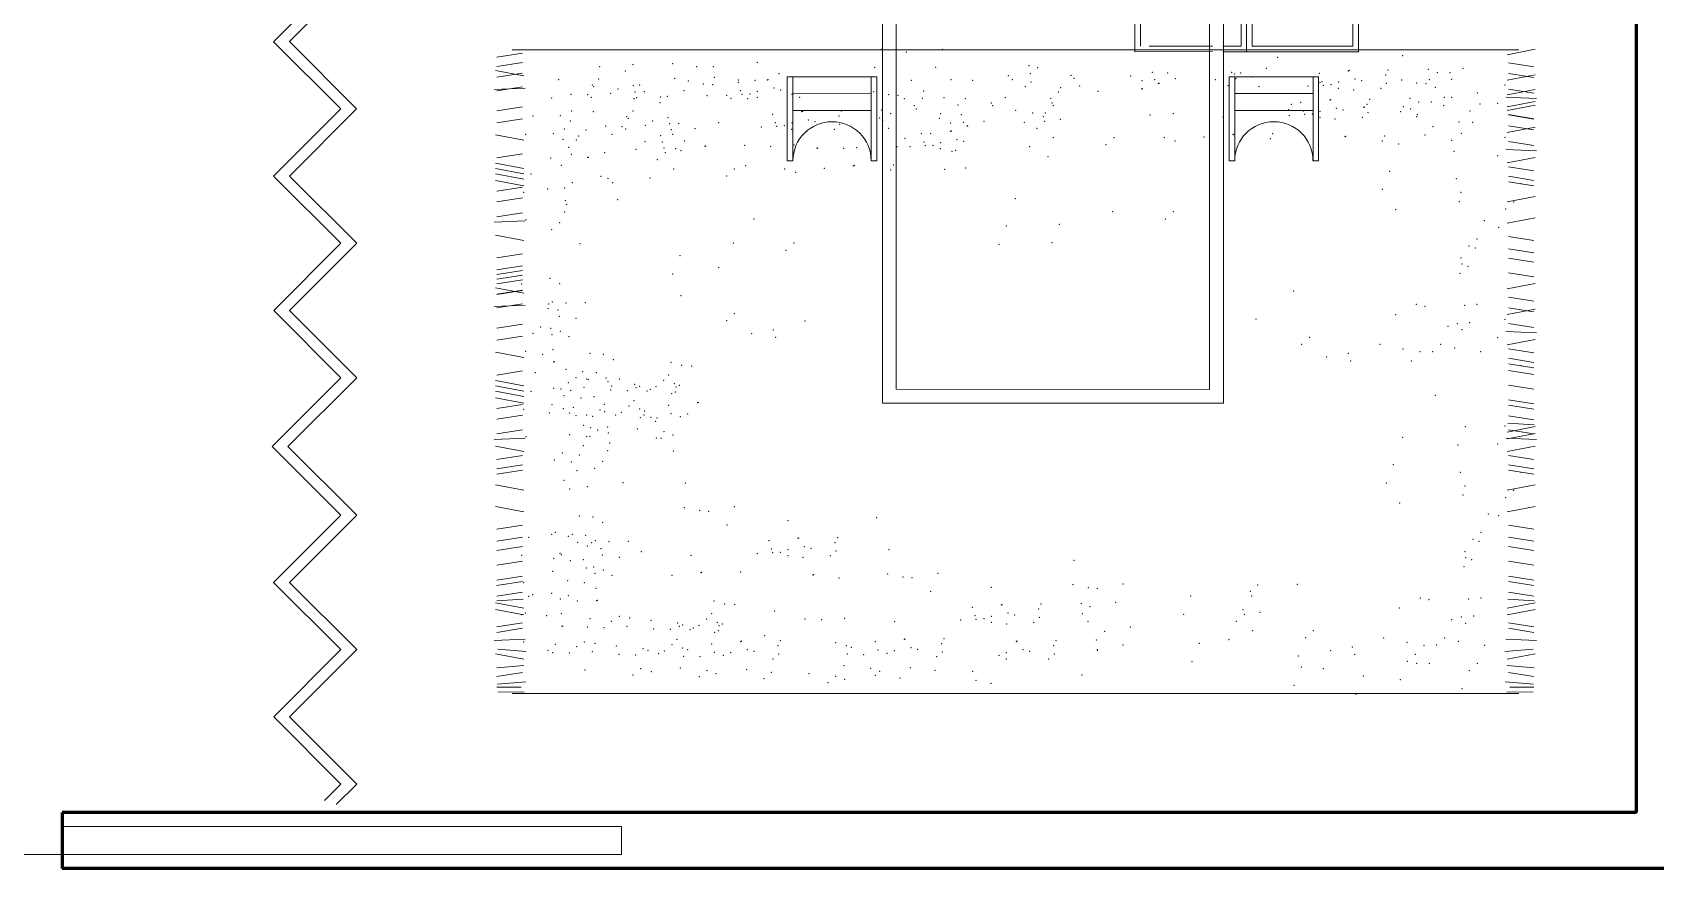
# Model space of a CAD drawing. Header units: metres. Extents: x 78 to 178, y -74 to 157.
# Drawn here: x 131.94 to 134.842, y 10.556 to 12.051 of the extents above; entities that cross this region are included whole.
import ezdxf

# ---------------------------------------------------------------- set-up
doc = ezdxf.new("R2010")
doc.units = ezdxf.units.M
doc.linetypes.add('ACAD_ISO03W100', pattern=[30, 12, -18])
for name, color, linetype, lineweight in [('envolvente', 164, 'Continuous', 60), ('mobiliario', 252, 'Continuous', 9), ('puertas', 15, 'Continuous', 9)]:
    doc.layers.add(name, color=color, linetype=linetype, lineweight=lineweight)

# ---------------------------------------------------------------- blocks, each defined once
blk = doc.blocks.new('TARJA')
for p, q in [((-0.014, -0.0221), (-0.2273, 0.1942)), ((0.2299, 0.1963), (-0.0142, 0.0183)), ((0.2319, -0.1979), (0.0189, 0.0181)), ((0.0187, -0.022), (-0.2253, -0.2)), ((-0.0077, -0.2999), (-0.0077, -0.0604)), ((0.0123, -0.2999), (0.0123, -0.0604)), ((-0.1342, -0.2704), (-0.1342, -0.2732)), ((-0.1342, -0.2732), (-0.0537, -0.2732)), ((-0.127, -0.2633), (-0.0548, -0.2633)), ((0.1386, -0.2732), (0.0581, -0.2732)), ((0.1315, -0.2633), (0.0592, -0.2633)), ((0.1386, -0.2704), (0.1386, -0.2732))]:
    blk.add_line(p, q)
for points in [[(0.012, -0.2248), (0.1944, -0.2248, 0.414214), (0.2544, -0.1648), (0.2544, 0.1611, 0.414214), (0.1944, 0.2211), (-0.1898, 0.2211, 0.414214), (-0.2498, 0.1611), (-0.2498, -0.1648, 0.414214), (-0.1898, -0.2248), (-0.0067, -0.2248)], [(0.012, -0.2148), (0.1944, -0.2148, 0.414214), (0.2444, -0.1648), (0.2444, 0.1611, 0.414214), (0.1944, 0.2111), (-0.1898, 0.2111, 0.414214), (-0.2398, 0.1611), (-0.2398, -0.1648, 0.414214), (-0.1898, -0.2148), (-0.0067, -0.2148)]]:
    blk.add_lwpolyline(points, format="xyb")
for radius in [0.026, 0.021]:
    blk.add_circle((0.0023, -0.0019), radius)
for centre, radius, start, end in [((0.0023, -0.0604), 0.01, 0, 180), ((-0.0701, -0.27), 0.0345, 185.2545, 168.7617), ((-0.0701, -0.27), 0.0167, 190.9013, 156.3336), ((0.0746, -0.27), 0.0345, 11.2383, 354.7455), ((0.0746, -0.27), 0.0167, 23.6664, 349.0987), ((-0.127, -0.2704), 0.00711, 89.9822, 179.9822), ((0.0023, -0.2999), 0.02, 120, 60), ((0.1315, -0.2704), 0.00711, 0.0178, 90.0178), ((0.0023, -0.2999), 0.01, 180, 0)]:
    blk.add_arc(centre, radius, start, end)
blk = doc.blocks.new('SDFPPPUI')
at = {"layer": 'mobiliario'}
blk.add_lwpolyline([(2629.5659, 1468.7919), (2630.155, 1469.0666), (2630.9296, 1467.4056), (2630.3405, 1467.1309)], close=True, dxfattribs=at)
at = {"layer": 'mobiliario', "xscale": -1, "rotation": 114.9999999999998}
blk.add_blockref('TARJA', (2630.1447, 1468.2429), dxfattribs=at)
blk = doc.blocks.new('SDF')
at = {"layer": 'mobiliario'}
for p, q in [((2627.8957, 1469.244), (2628.4486, 1469.5018)), ((2628.4486, 1469.5018), (2629.1797, 1467.9339)), ((2628.4365, 1469.4686), (2627.929, 1469.2319)), ((2628.6161, 1469.0834), (2628.4365, 1469.4686)), ((2628.0368, 1469.3106), (2628.3087, 1469.4374)), ((2628.3298, 1469.3921), (2628.0579, 1469.2653)), ((2628.0579, 1469.2653), (2628.0368, 1469.3106)), ((2628.6269, 1467.6761), (2627.8957, 1469.244)), ((2627.929, 1469.2319), (2628.1086, 1468.8467)), ((2628.0965, 1468.8135), (2628.6483, 1469.0708)), ((2628.1086, 1468.8467), (2628.6161, 1469.0834)), ((2628.1176, 1468.7682), (2628.6694, 1469.0255)), ((2628.1508, 1468.7561), (2628.6584, 1468.9928)), ((2628.6584, 1468.9928), (2629.1465, 1467.946)), ((2628.639, 1467.7093), (2628.1508, 1468.7561)), ((2628.2936, 1468.7663), (2628.1676, 1468.7075)), ((2628.4916, 1468.318), (2628.2888, 1468.753)), ((2628.5049, 1468.3131), (2628.2936, 1468.7663)), ((2628.1719, 1468.6985), (2628.2743, 1468.7462)), ((2628.1489, 1468.6988), (2627.9311, 1468.5972)), ((2628.1256, 1468.6769), (2628.1532, 1468.6898)), ((2627.9444, 1468.5924), (2628.1075, 1468.6685)), ((2628.3104, 1468.2334), (2628.1075, 1468.6685)), ((2628.3236, 1468.2286), (2628.1123, 1468.6818)), ((2628.3285, 1468.2419), (2628.1256, 1468.6769)), ((2627.9311, 1468.5972), (2628.1424, 1468.1441)), ((2628.1472, 1468.1574), (2627.9444, 1468.5924)), ((2628.9421, 1468.4672), (2629.0871, 1468.5348)), ((2629.1414, 1468.3947), (2629.078, 1468.5306)), ((2629.1505, 1468.3989), (2629.0871, 1468.5348)), ((2628.9638, 1468.4443), (2629.0907, 1468.5034)), ((2629.0054, 1468.3313), (2628.9421, 1468.4672)), ((2629.0145, 1468.3355), (2628.9511, 1468.4714)), ((2628.9765, 1468.4171), (2629.1034, 1468.4762)), ((2629.1505, 1468.3989), (2629.1414, 1468.3947)), ((2628.5049, 1468.3131), (2628.3789, 1468.2544)), ((2629.0145, 1468.3355), (2629.0054, 1468.3313)), ((2628.3748, 1468.2635), (2628.4771, 1468.3112)), ((2628.3285, 1468.2419), (2628.3578, 1468.2556)), ((2628.1424, 1468.1441), (2628.3621, 1468.2465)), ((2628.1472, 1468.1574), (2628.3104, 1468.2334)), ((2628.3711, 1468.201), (2628.2261, 1468.1333)), ((2628.4254, 1468.0608), (2628.362, 1468.1967)), ((2628.4345, 1468.065), (2628.3711, 1468.201)), ((2628.3747, 1468.1696), (2628.2478, 1468.1104)), ((2628.3874, 1468.1424), (2628.2605, 1468.0832)), ((2628.2895, 1467.9974), (2628.2261, 1468.1333)), ((2628.2985, 1468.0016), (2628.2351, 1468.1376)), ((2628.4254, 1468.0608), (2628.4345, 1468.065)), ((2628.2895, 1467.9974), (2628.2985, 1468.0016)), ((2629.1465, 1467.946), (2628.639, 1467.7093)), ((2629.1797, 1467.9339), (2628.6269, 1467.6761))]:
    blk.add_line(p, q, dxfattribs=at)
at = {"layer": 'mobiliario', "color": 7}
blk.add_line((2628.3087, 1469.4374), (2628.3298, 1469.3921), dxfattribs=at)
at = {"layer": 'mobiliario'}
for centre in [(2628.255, 1469.384), (2628.1827, 1469.3503), (2628.1104, 1469.3166)]:
    blk.add_circle(centre, 0.0393, dxfattribs=at)
for centre in [(2629.078, 1468.3649), (2628.3621, 1468.031)]:
    blk.add_arc(centre, 0.07, 25.1612, 204.8388, dxfattribs=at)
blk = doc.blocks.new('SDFKLJ')
at = {"layer": 'mobiliario', "ltscale": 0.8}
for p, q in [((2627.3319, 1469.0288), (2627.3141, 1468.98)), ((2627.354, 1469.031), (2627.3398, 1468.992)), ((2627.4739, 1468.9219), (2627.3141, 1468.98)), ((2627.4995, 1468.9338), (2627.3398, 1468.992)), ((2627.4739, 1468.9219), (2627.4157, 1468.7621)), ((2627.4995, 1468.9338), (2627.4414, 1468.7741)), ((2627.5755, 1468.704), (2627.4157, 1468.7621)), ((2627.6011, 1468.716), (2627.4414, 1468.7741)), ((2627.5755, 1468.704), (2627.5173, 1468.5443)), ((2627.6011, 1468.716), (2627.543, 1468.5562)), ((2627.7063, 1468.4968), (2627.543, 1468.5562)), ((2627.6807, 1468.4848), (2627.5173, 1468.5443)), ((2627.7063, 1468.4968), (2627.6469, 1468.3334)), ((2627.6807, 1468.4848), (2627.6212, 1468.3214)), ((2627.781, 1468.2633), (2627.6212, 1468.3214)), ((2627.8066, 1468.2752), (2627.6469, 1468.3334)), ((2627.781, 1468.2633), (2627.7229, 1468.1035)), ((2627.8066, 1468.2752), (2627.7485, 1468.1155)), ((2627.9082, 1468.0574), (2627.7485, 1468.1155)), ((2627.8826, 1468.0454), (2627.7229, 1468.1035)), ((2627.9082, 1468.0574), (2627.8501, 1467.8976)), ((2627.8826, 1468.0454), (2627.8245, 1467.8857)), ((2627.9842, 1467.8275), (2627.8245, 1467.8857)), ((2628.0098, 1467.8395), (2627.8501, 1467.8976)), ((2627.9842, 1467.8275), (2627.9261, 1467.6678)), ((2628.0098, 1467.8395), (2627.9517, 1467.6797)), ((2628.1215, 1467.6179), (2627.9517, 1467.6797)), ((2628.0958, 1467.606), (2627.9261, 1467.6678)), ((2628.1215, 1467.6179), (2628.0597, 1467.4481)), ((2628.0958, 1467.606), (2628.034, 1467.4362)), ((2628.2194, 1467.39), (2628.0597, 1467.4481)), ((2628.1938, 1467.3781), (2628.034, 1467.4362)), ((2628.2194, 1467.39), (2628.1613, 1467.2303)), ((2628.1938, 1467.3781), (2628.1356, 1467.2183)), ((2628.2954, 1467.1602), (2628.1356, 1467.2183)), ((2628.3073, 1467.1771), (2628.1613, 1467.2303))]:
    blk.add_line(p, q, dxfattribs=at)
at = {"layer": 'mobiliario'}
blk.add_circle((2628.3313, 1467.1476), 0.038, dxfattribs=at)

msp = doc.modelspace()

# ---------------------------------------------------------------- linework, layer by layer
at = {"layer": 'envolvente'}
for p, q in [((134.80784, 10.65601), (134.80784, 16.50601)), ((134.80784, 10.65601), (131.9932, 10.65601)), ((131.9932, 10.65601), (131.9932, 10.55601)), ((137.72249, 10.55601), (131.9932, 10.55601))]:
    msp.add_line(p, q, dxfattribs=at)
at = {"layer": 'mobiliario'}
for p, q in [((134.59767, 12.02013), (132.79754, 12.02013)), ((134.62714, 12.0212), (134.57683, 12.01161)), ((132.77047, 12.00709), (132.81598, 12.01428)), ((132.77047, 11.99031), (132.81598, 11.9975)), ((134.62474, 11.99003), (134.57923, 11.99723)), ((132.76807, 11.98312), (132.81837, 11.97353)), ((132.77047, 11.97114), (132.81598, 11.97833)), ((132.77047, 11.97114), (132.81598, 11.97833)), ((134.62714, 11.97565), (134.57683, 11.96606)), ((134.62474, 11.97086), (134.57923, 11.97805)), ((132.76567, 11.94956), (132.82077, 11.95196)), ((132.77047, 11.94717), (132.81598, 11.95436)), ((134.62953, 11.93311), (134.57444, 11.93551)), ((134.62714, 11.94927), (134.57683, 11.93968)), ((134.62714, 11.9277), (134.57683, 11.91811)), ((134.62474, 11.9427), (134.57923, 11.94989)), ((132.77047, 11.91121), (132.81598, 11.9184)), ((134.62714, 11.92113), (134.57683, 11.91154)), ((134.62474, 11.89716), (134.57923, 11.90435)), ((134.62474, 11.89654), (134.57923, 11.90373)), ((132.77047, 11.88964), (132.81598, 11.89683)), ((134.62714, 11.88215), (134.57683, 11.87257)), ((134.62474, 11.87736), (134.57923, 11.88455)), ((132.76807, 11.86806), (132.81837, 11.85848)), ((134.62953, 11.83962), (134.57444, 11.84201)), ((134.62474, 11.8492), (134.57923, 11.8564)), ((132.76807, 11.81773), (132.81837, 11.80814)), ((132.77047, 11.82731), (132.81598, 11.83451)), ((134.62714, 11.82763), (134.57683, 11.81804)), ((132.76807, 11.80814), (132.81837, 11.79855)), ((132.76807, 11.79855), (132.81837, 11.78896)), ((132.76807, 11.78657), (132.81837, 11.77698)), ((134.62474, 11.80366), (134.57923, 11.81085)), ((134.62474, 11.78688), (134.57923, 11.79407)), ((134.62474, 11.77729), (134.57923, 11.78448)), ((132.77047, 11.76739), (132.81598, 11.77458)), ((132.77047, 11.74821), (132.81598, 11.7554)), ((134.62714, 11.75812), (134.57683, 11.74853)), ((132.77047, 11.72185), (132.81598, 11.72904)), ((132.76567, 11.71226), (132.82077, 11.71465)), ((134.62714, 11.71976), (134.57683, 11.71018)), ((132.76807, 11.68894), (132.81837, 11.67935)), ((134.62474, 11.67901), (134.57923, 11.68621)), ((132.77047, 11.64819), (132.81598, 11.65538)), ((134.62474, 11.65744), (134.57923, 11.66463)), ((134.62474, 11.64066), (134.57923, 11.64785)), ((132.77047, 11.62662), (132.81598, 11.63381)), ((132.77047, 11.61848), (132.81598, 11.62567)), ((132.77047, 11.60984), (132.81598, 11.61703)), ((132.77047, 11.6017), (132.81598, 11.60889)), ((134.62474, 11.61429), (134.57923, 11.62149)), ((132.76807, 11.59451), (132.81837, 11.58492)), ((132.77047, 11.58347), (132.81598, 11.59066)), ((132.77047, 11.58252), (132.81598, 11.58972)), ((132.77047, 11.58252), (132.81598, 11.58972)), ((134.62714, 11.60219), (134.57683, 11.5926)), ((132.76567, 11.56095), (132.82077, 11.56335)), ((132.77047, 11.55855), (132.81598, 11.56575)), ((134.62714, 11.55664), (134.57683, 11.54705)), ((134.62474, 11.57102), (134.57923, 11.57822)), ((134.62474, 11.55185), (134.57923, 11.55904)), ((132.77047, 11.5226), (132.81598, 11.52979)), ((134.62474, 11.52369), (134.57923, 11.53088)), ((132.77047, 11.50103), (132.81598, 11.50822)), ((134.62953, 11.5141), (134.57444, 11.5165)), ((134.62714, 11.50212), (134.57683, 11.49253)), ((132.76807, 11.47945), (132.81837, 11.46986)), ((134.62474, 11.47815), (134.57923, 11.48534)), ((134.62474, 11.46137), (134.57923, 11.46856)), ((132.77047, 11.4387), (132.81598, 11.44589)), ((134.62474, 11.45178), (134.57923, 11.45897)), ((134.62474, 11.43981), (134.57923, 11.44701)), ((132.76807, 11.42911), (132.81837, 11.41953)), ((132.76807, 11.41953), (132.81837, 11.40994)), ((132.76807, 11.40994), (132.81837, 11.40035)), ((134.62474, 11.41345), (134.57923, 11.42064)), ((132.76807, 11.39795), (132.81837, 11.38837)), ((132.77047, 11.37878), (132.81598, 11.38597)), ((134.62474, 11.38708), (134.57923, 11.39427)), ((134.62474, 11.37749), (134.57923, 11.38468)), ((132.77047, 11.3596), (132.81598, 11.36679)), ((134.62513, 11.34971), (134.5779, 11.35278)), ((134.62474, 11.35831), (134.57923, 11.36551)), ((132.76567, 11.32365), (132.82077, 11.32604)), ((132.77047, 11.33323), (132.81598, 11.34042)), ((134.62953, 11.32365), (134.57444, 11.32604)), ((134.62714, 11.34633), (134.57683, 11.33674)), ((134.62714, 11.33434), (134.57683, 11.32476)), ((134.62474, 11.33323), (134.57923, 11.34042)), ((132.76807, 11.31166), (132.81837, 11.30207)), ((132.77047, 11.28769), (132.81598, 11.29488)), ((134.62714, 11.31166), (134.57683, 11.30207)), ((134.62474, 11.28769), (134.57923, 11.29488)), ((132.77047, 11.27091), (132.81598, 11.2781)), ((132.77047, 11.26132), (132.81598, 11.26851)), ((134.62474, 11.27091), (134.57923, 11.2781)), ((134.62474, 11.26132), (134.57923, 11.26851)), ((132.76807, 11.24215), (132.81837, 11.23256)), ((134.62714, 11.24215), (134.57683, 11.23256)), ((132.76807, 11.20379), (132.81837, 11.19421)), ((134.62714, 11.20379), (134.57683, 11.19421)), ((132.77047, 11.16304), (132.81598, 11.17023)), ((132.77047, 11.14147), (132.81598, 11.14866)), ((134.62474, 11.16304), (134.57923, 11.17023)), ((134.62474, 11.14147), (134.57923, 11.14866)), ((132.77047, 11.12469), (132.81598, 11.13188)), ((134.62474, 11.12469), (134.57923, 11.13188)), ((132.77047, 11.09832), (132.81598, 11.10551)), ((134.62474, 11.09832), (134.57923, 11.10551)), ((132.77047, 11.07196), (132.81598, 11.07915)), ((132.77047, 11.06237), (132.81598, 11.06956)), ((134.62474, 11.07196), (134.57923, 11.07915)), ((134.62474, 11.06237), (134.57923, 11.06956)), ((132.76807, 11.03121), (132.81837, 11.02162)), ((132.77007, 11.03458), (132.81731, 11.03765)), ((132.77047, 11.04319), (132.81598, 11.05038)), ((134.62714, 11.03121), (134.57683, 11.02162)), ((134.62513, 11.03458), (134.5779, 11.03765)), ((134.62474, 11.04319), (134.57923, 11.05038)), ((132.76807, 11.01922), (132.81837, 11.00963)), ((134.62714, 11.01922), (134.57683, 11.00963)), ((132.77047, 10.98806), (132.81598, 10.99525)), ((132.77047, 10.97847), (132.81598, 10.98566)), ((134.62474, 10.98806), (134.57923, 10.99525)), ((134.62474, 10.97847), (134.57923, 10.98566)), ((132.76567, 10.96409), (132.82077, 10.96649)), ((132.77191, 10.94864), (132.82283, 10.94434)), ((134.62329, 10.94864), (134.57238, 10.94434)), ((134.62953, 10.96409), (134.57444, 10.96649)), ((132.76807, 10.94012), (132.81837, 10.93053)), ((132.77007, 10.91488), (132.81853, 10.91917)), ((134.62513, 10.91488), (134.57667, 10.91917)), ((134.62714, 10.94012), (134.57683, 10.93053)), ((132.77047, 10.89937), (132.81598, 10.90656)), ((132.7713, 10.88603), (132.82221, 10.88971)), ((134.62391, 10.88603), (134.57299, 10.88971)), ((134.62474, 10.89937), (134.57923, 10.90656)), ((132.77047, 10.88019), (132.81358, 10.88019)), ((132.77191, 10.87191), (132.81915, 10.87129)), ((134.59767, 10.86909), (132.79754, 10.86909)), ((134.62329, 10.87191), (134.57606, 10.87129)), ((134.62474, 10.88019), (134.58162, 10.88019))]:
    msp.add_line(p, q, dxfattribs=at)
for p in [(133.45808, 12.02147), (133.50243, 12.01618), (133.5677, 12.02147), (132.95393, 11.99012), (133.01358, 11.9939), (133.08455, 11.99537), (133.12741, 11.99046), (133.15722, 11.99012), (133.23634, 11.99784), (133.44585, 11.98909), (133.55468, 11.98889), (133.72194, 11.99189), (133.73749, 11.98865), (134.14636, 11.98703), (134.16657, 12.00671), (134.39007, 12.01009), (134.43608, 11.98566), (134.49783, 11.98743), (132.88115, 11.96671), (132.94091, 11.95754), (132.95212, 11.96817), (133.00014, 11.98268), (133.02568, 11.95768), (133.08832, 11.96947), (133.11267, 11.9646), (133.1398, 11.95929), (133.15615, 11.95801), (133.15929, 11.97094), (133.20195, 11.96221), (133.20214, 11.96603), (133.23196, 11.96569), (133.25387, 11.96647), (133.25524, 11.96708), (133.27496, 11.97754), (133.51168, 11.96569), (133.58265, 11.96716), (133.6213, 11.96569), (133.68475, 11.97382), (133.69227, 11.96716), (133.72404, 11.97791), (133.72538, 11.96288), (133.7967, 11.97447), (133.80208, 11.96948), (133.90338, 11.97372), (133.92362, 11.96533), (133.94245, 11.98024), (133.94654, 11.9669), (133.95299, 11.96023), (133.95406, 11.96023), (133.9699, 11.97868), (133.98323, 11.96858), (134.05509, 11.9669), (134.08402, 11.98029), (134.08952, 11.97694), (134.09178, 11.96858), (134.10037, 11.97901), (134.11996, 11.97184), (134.24111, 11.97845), (134.24228, 11.96183), (134.24575, 11.96342), (134.24804, 11.95691), (134.26189, 11.95781), (134.27528, 11.96248), (134.29303, 11.98271), (134.29441, 11.98333), (134.30486, 11.96808), (134.31672, 11.96489), (134.35969, 11.97516), (134.36103, 11.96013), (134.364, 11.98418), (134.38815, 11.96633), (134.41529, 11.96101), (134.43163, 11.95973), (134.43772, 11.96673), (134.45184, 11.97941), (134.47467, 11.97924), (134.47762, 11.96776), (134.573, 11.95722), (132.86813, 11.93413), (132.90296, 11.94091), (132.93249, 11.93996), (132.93909, 11.93559), (132.94344, 11.95461), (132.97393, 11.94238), (132.98712, 11.95011), (133.01441, 11.95608), (133.01565, 11.93311), (133.01756, 11.94501), (133.02059, 11.93452), (133.03403, 11.94574), (133.06301, 11.93616), (133.0753, 11.9369), (133.105, 11.9472), (133.14626, 11.93836), (133.18129, 11.93915), (133.18912, 11.93345), (133.20658, 11.94718), (133.20888, 11.94066), (133.21894, 11.93311), (133.22273, 11.94156), (133.23602, 11.93535), (133.23612, 11.94623), (133.2657, 11.95183), (133.27755, 11.94864), (133.29806, 11.94083), (133.31181, 11.93535), (133.44393, 11.94533), (133.47107, 11.94002), (133.48741, 11.93874), (133.49866, 11.93311), (133.53097, 11.93324), (133.5334, 11.94676), (133.56963, 11.93458), (133.60828, 11.93311), (133.67925, 11.93458), (133.71533, 11.95435), (133.76074, 11.93351), (133.77418, 11.94472), (133.7784, 11.95279), (133.8127, 11.95581), (133.84515, 11.94619), (133.92316, 11.95047), (133.92454, 11.95109), (134.07766, 11.9559), (134.13334, 11.95445), (134.22046, 11.9554), (134.2598, 11.93046), (134.26118, 11.93107), (134.27518, 11.9516), (134.30247, 11.94856), (134.33077, 11.93192), (134.35098, 11.9516), (134.40284, 11.9334), (134.44834, 11.95306), (134.4646, 11.93518), (134.47763, 11.9353), (134.52363, 11.94333), (132.83506, 11.90199), (132.88408, 11.90264), (132.90421, 11.91116), (132.94286, 11.9097), (133.00262, 11.90053), (133.01383, 11.91116), (133.06186, 11.92568), (133.07613, 11.89907), (133.26366, 11.9052), (133.31558, 11.90946), (133.31696, 11.91007), (133.38224, 11.90191), (133.38655, 11.91093), (133.45862, 11.91241), (133.47439, 11.90616), (133.51685, 11.92056), (133.52038, 11.91418), (133.56384, 11.90584), (133.59484, 11.9219), (133.60065, 11.90423), (133.65444, 11.92515), (133.65682, 11.92021), (133.69801, 11.91228), (133.72845, 11.90718), (133.74772, 11.90093), (133.75126, 11.90753), (133.76299, 11.92515), (133.76537, 11.92021), (133.93843, 11.90395), (133.97986, 11.90637), (134.06894, 11.90016), (134.18635, 11.91349), (134.18723, 11.90314), (134.19066, 11.92251), (134.20788, 11.9262), (134.21252, 11.91117), (134.21481, 11.90466), (134.22866, 11.90555), (134.24195, 11.89934), (134.24205, 11.91022), (134.27163, 11.91582), (134.28349, 11.91263), (134.31775, 11.89934), (134.31999, 11.91719), (134.32137, 11.9178), (134.32646, 11.9229), (134.3278, 11.90787), (134.38665, 11.90963), (134.39096, 11.91865), (134.40449, 11.91447), (134.41511, 11.9008), (134.41607, 11.90431), (134.41861, 11.92715), (134.44144, 11.92698), (134.46304, 11.92013), (134.51061, 11.91075), (134.52826, 11.92346), (134.55997, 11.92464), (132.87106, 11.87006), (132.89119, 11.87859), (132.90161, 11.89296), (132.92984, 11.87712), (132.96467, 11.8839), (132.99421, 11.88296), (133.00081, 11.87859), (133.00516, 11.8976), (133.03564, 11.88537), (133.04884, 11.8931), (133.07927, 11.88801), (133.0823, 11.87751), (133.09574, 11.88873), (133.12472, 11.87916), (133.16671, 11.8902), (133.24301, 11.88215), (133.2683, 11.89017), (133.27059, 11.88366), (133.28444, 11.88456), (133.29773, 11.87835), (133.29783, 11.88922), (133.32502, 11.8753), (133.32741, 11.89483), (133.33927, 11.89164), (133.37353, 11.87835), (133.38358, 11.88688), (133.4549, 11.89846), (133.46027, 11.89348), (133.47089, 11.8798), (133.52944, 11.87021), (133.54618, 11.87008), (133.56158, 11.89771), (133.58136, 11.87447), (133.58182, 11.88932), (133.58274, 11.87508), (133.60473, 11.89089), (133.61119, 11.88422), (133.61226, 11.88422), (133.64142, 11.89258), (133.71328, 11.89089), (133.73586, 11.87989), (133.74997, 11.89258), (133.77816, 11.89583), (134.15743, 11.87025), (134.26924, 11.8963), (134.4444, 11.88305), (134.4904, 11.89107), (134.49503, 11.87121), (134.51524, 11.89088), (132.82203, 11.86941), (132.88858, 11.86038), (132.8985, 11.84604), (132.91262, 11.85872), (132.9164, 11.8659), (132.976, 11.86916), (133.01936, 11.84206), (133.0354, 11.856), (133.0631, 11.86649), (133.06625, 11.85543), (133.06928, 11.84494), (133.08455, 11.86916), (133.09033, 11.84353), (133.10637, 11.85746), (133.14224, 11.84779), (133.14362, 11.8484), (133.21321, 11.84925), (133.25999, 11.84796), (133.30142, 11.85037), (133.34254, 11.84393), (133.34392, 11.84455), (133.3905, 11.84416), (133.41351, 11.8454), (133.48559, 11.84688), (133.50018, 11.86205), (133.50879, 11.84715), (133.53408, 11.85518), (133.53637, 11.84866), (133.55022, 11.84956), (133.56351, 11.84335), (133.56361, 11.85423), (133.59319, 11.85983), (133.60505, 11.85664), (133.72283, 11.84732), (133.76513, 11.86325), (133.85957, 11.85057), (133.87369, 11.86325), (133.96358, 11.86306), (133.98302, 11.85745), (134.03455, 11.86453), (134.08646, 11.86879), (134.08784, 11.8694), (134.15312, 11.86123), (134.28676, 11.86493), (134.28814, 11.86554), (134.35342, 11.85738), (134.35773, 11.8664), (134.38283, 11.85205), (134.42981, 11.86788), (134.47737, 11.85849), (134.573, 11.86372), (132.86687, 11.82671), (132.88548, 11.81346), (132.90338, 11.83333), (132.93275, 11.82823), (132.93382, 11.82823), (132.96298, 11.83658), (133.05742, 11.8239), (133.07153, 11.83658), (133.09972, 11.83984), (133.21543, 11.81311), (133.40803, 11.81279), (133.4094, 11.81341), (133.47899, 11.81426), (133.58405, 11.83896), (133.5908, 11.84031), (133.756, 11.829), (134.48201, 11.83863), (134.55997, 11.83114), (132.83128, 11.79826), (132.90561, 11.78297), (132.95643, 11.79415), (132.96926, 11.79021), (132.97736, 11.78293), (133.04439, 11.79132), (133.0867, 11.80726), (133.18113, 11.79458), (133.19525, 11.80726), (133.28514, 11.80707), (133.30458, 11.80146), (133.35611, 11.80853), (133.47468, 11.80524), (133.57103, 11.80639), (133.60832, 11.80894), (134.36656, 11.80319), (134.48599, 11.78974), (132.81825, 11.76568), (132.86119, 11.77165), (132.89185, 11.77295), (133.6974, 11.75407), (134.35353, 11.77061), (134.49438, 11.76516), (134.60153, 11.78079), (132.89143, 11.73004), (132.89259, 11.75039), (132.8954, 11.74378), (132.98667, 11.75254), (133.8714, 11.7306), (133.97995, 11.7306), (134.37772, 11.73466), (134.49112, 11.74888), (134.57439, 11.73553), (134.58851, 11.74821), (132.82223, 11.7168), (132.86826, 11.69852), (132.88238, 11.7112), (133.22985, 11.7175), (133.68112, 11.7052), (133.77615, 11.7081), (133.96583, 11.71792), (134.53594, 11.71481), (134.56137, 11.70295), (132.91899, 11.67337), (133.19296, 11.67461), (133.30151, 11.67461), (133.6681, 11.67262), (133.76313, 11.67553), (134.5088, 11.66955), (134.52291, 11.68223), (133.09771, 11.65211), (133.28739, 11.66193), (134.49438, 11.64788), (134.51966, 11.66594), (132.86519, 11.61154), (133.08469, 11.61953), (133.16671, 11.63124), (134.49252, 11.62068), (134.49578, 11.63697), (134.50664, 11.63336), (132.81447, 11.60122), (132.88272, 11.60186), (133.09972, 11.58088), (134.19486, 11.58924), (132.86152, 11.55717), (132.86309, 11.56571), (132.86969, 11.56928), (132.87961, 11.55494), (132.89373, 11.56762), (132.92868, 11.56804), (134.41436, 11.56495), (134.42992, 11.56171), (134.50089, 11.56318), (134.52291, 11.56495), (132.84849, 11.52459), (132.86659, 11.52236), (132.88193, 11.54358), (132.91215, 11.5398), (133.18113, 11.53562), (133.19525, 11.5483), (133.3211, 11.53527), (134.12787, 11.53889), (134.37718, 11.54689), (134.47082, 11.52586), (134.48787, 11.5306), (134.50989, 11.53237), (134.573, 11.53821), (132.83506, 11.51338), (132.8689, 11.51101), (132.88361, 11.51682), (132.89913, 11.50723), (133.22586, 11.51277), (133.26493, 11.51929), (133.26901, 11.50595), (134.20928, 11.49363), (134.2234, 11.50631), (134.34925, 11.49328), (134.4578, 11.49328), (134.49578, 11.51969), (134.55997, 11.50563), (132.82203, 11.4808), (132.85247, 11.4757), (132.87059, 11.48425), (132.93699, 11.47737), (132.96102, 11.4757), (132.97854, 11.46602), (134.25401, 11.47078), (134.29308, 11.47729), (134.29716, 11.46396), (134.39044, 11.48534), (134.40571, 11.46396), (134.42088, 11.48025), (134.44369, 11.4806), (134.48275, 11.48711), (134.52943, 11.48025), (132.83945, 11.44313), (132.87199, 11.46197), (132.87313, 11.4624), (132.89374, 11.44857), (132.92396, 11.44479), (132.948, 11.44313), (133.07745, 11.4386), (133.08149, 11.46154), (133.10093, 11.45593), (133.11864, 11.45505), (134.60153, 11.45528), (132.83128, 11.40965), (132.87202, 11.4149), (132.88493, 11.41396), (132.89837, 11.42518), (132.90224, 11.41112), (132.91215, 11.43389), (132.92637, 11.41638), (132.93107, 11.43129), (132.93388, 11.43044), (132.96552, 11.43345), (132.96934, 11.42664), (132.97397, 11.41161), (132.97544, 11.4191), (132.98956, 11.43178), (133.00351, 11.41067), (133.01694, 11.42188), (133.01941, 11.41586), (133.0255, 11.41869), (133.03885, 11.41024), (133.04494, 11.41308), (133.05503, 11.41775), (133.06847, 11.42896), (133.08316, 11.40548), (133.08791, 11.42335), (133.08925, 11.40832), (133.09038, 11.41732), (133.09647, 11.42016), (132.81825, 11.37707), (132.86899, 11.38561), (132.88922, 11.37854), (132.89064, 11.40165), (132.90725, 11.38096), (132.92086, 11.39787), (132.9438, 11.39977), (132.95486, 11.3762), (132.96242, 11.38652), (133.00638, 11.38328), (133.01537, 11.39291), (133.02582, 11.37767), (133.07735, 11.38474), (133.12927, 11.389), (133.13065, 11.38962), (134.44843, 11.40206), (132.86428, 11.37069), (132.90056, 11.37098), (132.91189, 11.36593), (132.92578, 11.34843), (132.93078, 11.3672), (132.94142, 11.36498), (132.96341, 11.37301), (132.98285, 11.3674), (132.99295, 11.37206), (133.02717, 11.36264), (133.03337, 11.36722), (133.03438, 11.37447), (133.04619, 11.36328), (133.0543, 11.356), (133.0567, 11.36169), (133.08199, 11.36971), (133.09813, 11.3641), (133.11152, 11.36877), (134.573, 11.34775), (132.82223, 11.32818), (132.90056, 11.33196), (132.93078, 11.32818), (132.93695, 11.32922), (132.93812, 11.34472), (132.95039, 11.34043), (132.96879, 11.34601), (132.96983, 11.33482), (133.02136, 11.3419), (133.05553, 11.32592), (133.06361, 11.32561), (133.06896, 11.33714), (133.08511, 11.33152), (134.38983, 11.32713), (134.50203, 11.34629), (132.88753, 11.29939), (132.91776, 11.29561), (132.9251, 11.31214), (132.96836, 11.30311), (132.97234, 11.31684), (133.08573, 11.3025), (134.48901, 11.31371), (134.55997, 11.31517), (132.87342, 11.2867), (132.90364, 11.28292), (132.91359, 11.26754), (132.9452, 11.27158), (132.95932, 11.28426), (134.37355, 11.27827), (134.49298, 11.26482), (134.60153, 11.26482), (132.89062, 11.25035), (132.90057, 11.23496), (132.93218, 11.239), (132.99593, 11.24644), (133.1076, 11.24548), (134.36053, 11.24569), (134.50137, 11.24024), (134.58851, 11.23224), (133.19515, 11.20315), (134.38472, 11.20974), (134.49812, 11.22395), (134.57439, 11.21956), (132.9181, 11.18627), (132.94213, 11.18461), (132.95965, 11.17493), (133.10567, 11.20172), (133.13281, 11.19641), (133.14915, 11.19512), (133.29107, 11.17795), (133.44942, 11.18352), (134.54293, 11.18989), (134.56137, 11.18698), (132.8275, 11.14865), (132.86824, 11.1539), (132.87485, 11.15747), (132.89846, 11.15012), (132.90507, 11.15369), (132.92911, 11.15203), (133.18213, 11.17057), (133.30859, 11.14658), (133.30996, 11.14719), (133.37955, 11.14804), (134.51579, 11.14463), (134.52991, 11.15731), (132.81447, 11.11607), (132.88335, 11.12002), (132.88544, 11.11754), (132.91499, 11.13935), (132.93242, 11.13312), (132.94002, 11.13878), (132.94663, 11.14235), (132.95655, 11.128), (132.95886, 11.11665), (132.97067, 11.14069), (133.00561, 11.14111), (133.02865, 11.12248), (133.11773, 11.11627), (133.23601, 11.11926), (133.25667, 11.14232), (133.2613, 11.12729), (133.2636, 11.12077), (133.27745, 11.12167), (133.29074, 11.11546), (133.29084, 11.12634), (133.32042, 11.13194), (133.33227, 11.12875), (133.36653, 11.11546), (133.37524, 11.13902), (133.37658, 11.12399), (133.4713, 11.1265), (134.50137, 11.12296), (134.52665, 11.14102), (132.87033, 11.08744), (132.87175, 11.11055), (132.90197, 11.10677), (132.92491, 11.10868), (132.93033, 11.09367), (132.94353, 11.09543), (132.96055, 11.08989), (132.98909, 11.11287), (133.20622, 11.08637), (133.31803, 11.11242), (133.80256, 11.10722), (134.49952, 11.09576), (134.50277, 11.11205), (134.51363, 11.10844), (132.81845, 11.06719), (132.89678, 11.07097), (132.927, 11.06719), (132.94584, 11.08407), (132.94753, 11.05731), (132.97606, 11.08029), (133.08333, 11.08064), (133.13525, 11.0849), (133.13663, 11.08552), (133.33555, 11.08105), (133.33693, 11.08166), (133.38239, 11.07581), (133.46937, 11.08274), (133.49651, 11.07742), (133.51285, 11.07614), (133.55885, 11.08417), (133.65476, 11.05896), (133.80063, 11.06346), (133.82777, 11.05815), (133.89011, 11.06489), (134.13089, 11.06286), (134.20185, 11.06432), (132.8275, 11.04274), (132.83438, 11.04556), (132.86824, 11.04799), (132.88375, 11.03839), (132.89846, 11.04421), (132.91398, 11.03461), (132.94893, 11.03503), (132.95006, 11.03547), (133.15843, 11.0346), (133.17787, 11.02899), (133.19558, 11.02811), (133.54583, 11.05159), (133.67366, 11.02821), (133.74325, 11.02906), (133.81533, 11.03054), (133.84412, 11.05687), (133.87709, 11.03232), (134.01115, 11.04329), (134.11745, 11.05164), (134.1197, 11.04329), (134.42136, 11.04003), (134.43692, 11.03679), (134.50788, 11.03826), (134.52991, 11.04003), (132.81447, 11.01016), (132.82136, 11.01298), (132.85962, 11.00834), (132.88544, 11.01163), (132.93704, 11.00289), (132.98909, 11.00696), (133.00801, 11.00435), (133.04627, 10.99971), (133.14541, 11.00203), (133.15439, 11.01166), (133.26726, 11.01687), (133.32138, 11.00204), (133.35091, 11.00109), (133.39235, 11.0035), (133.59971, 11.00028), (133.62037, 11.02333), (133.625, 11.00831), (133.6273, 11.00179), (133.64115, 11.00269), (133.65454, 11.00736), (133.67229, 11.02759), (133.68412, 11.01296), (133.69597, 11.00977), (133.73894, 11.02004), (133.74028, 11.00501), (133.81698, 11.01161), (133.83109, 11.02429), (133.99813, 11.01071), (134.10443, 11.01906), (134.10668, 11.01071), (134.13486, 11.01397), (134.38417, 11.02197), (134.47782, 11.00094), (134.49486, 11.00568), (134.51689, 11.00745), (132.88684, 10.98935), (132.88798, 10.98978), (132.93234, 10.98798), (132.96187, 10.98703), (132.97531, 10.99824), (133.0033, 10.98944), (133.05091, 10.98468), (133.08044, 10.98373), (133.09388, 10.99495), (133.09634, 10.98892), (133.10244, 10.99176), (133.11578, 10.98331), (133.12188, 10.98614), (133.13197, 10.99081), (133.16009, 10.97855), (133.16485, 10.99641), (133.16619, 10.98138), (133.16731, 10.99039), (133.17341, 10.99322), (133.24918, 10.97234), (133.48143, 10.99729), (133.65444, 10.99648), (133.68173, 10.99344), (133.73023, 10.99648), (133.8276, 10.99794), (133.85689, 10.98019), (133.90288, 10.98821), (134.09256, 10.99803), (134.12184, 10.98139), (134.23039, 10.98139), (134.50277, 10.99477), (132.81845, 10.96127), (132.86152, 10.94599), (132.87025, 10.94229), (132.87495, 10.95721), (132.89978, 10.94134), (132.91322, 10.95256), (132.927, 10.96127), (132.94122, 10.94376), (132.94592, 10.95867), (132.98419, 10.95403), (133.03179, 10.94926), (133.04035, 10.94607), (133.06988, 10.94513), (133.08332, 10.95634), (133.0923, 10.96598), (133.10276, 10.95073), (133.11132, 10.94754), (133.15429, 10.95781), (133.15892, 10.94278), (133.18846, 10.94183), (133.20621, 10.96207), (133.20758, 10.96268), (133.21804, 10.94743), (133.22989, 10.94424), (133.27286, 10.95451), (133.27718, 10.96353), (133.37606, 10.9602), (133.3955, 10.95458), (133.40406, 10.95139), (133.44703, 10.96166), (133.45167, 10.94663), (133.46781, 10.94102), (133.4812, 10.94569), (133.49895, 10.96592), (133.50033, 10.96654), (133.51078, 10.95129), (133.52264, 10.9481), (133.56561, 10.95837), (133.56695, 10.94334), (133.56992, 10.96739), (133.6815, 10.94183), (133.69925, 10.96207), (133.70062, 10.96268), (133.71108, 10.94743), (133.72293, 10.94424), (133.7659, 10.95451), (133.77022, 10.96353), (133.84229, 10.96501), (133.84387, 10.94761), (133.84394, 10.94608), (133.88986, 10.95563), (134.0266, 10.95889), (134.07954, 10.96545), (134.21628, 10.96871), (134.261, 10.94586), (134.30007, 10.95237), (134.35625, 10.96836), (134.39743, 10.96042), (134.42787, 10.95533), (134.45068, 10.95568), (134.4648, 10.96836), (134.48975, 10.96219), (134.53642, 10.95533), (132.98882, 10.939), (133.01836, 10.93805), (133.02733, 10.9135), (133.05979, 10.94046), (133.0983, 10.91496), (133.1041, 10.9357), (133.13363, 10.93475), (133.17507, 10.93717), (133.26415, 10.93095), (133.2742, 10.93948), (133.39104, 10.91882), (133.39685, 10.93955), (133.42638, 10.93861), (133.43864, 10.91405), (133.50961, 10.91552), (133.5569, 10.93481), (133.66811, 10.93717), (133.6814, 10.93095), (133.75719, 10.93095), (133.76725, 10.93948), (134.01357, 10.92631), (134.20325, 10.93613), (134.20891, 10.91654), (134.24798, 10.91328), (134.30416, 10.93904), (134.39859, 10.92636), (134.41271, 10.93904), (134.41485, 10.92275), (134.43766, 10.9231), (134.5234, 10.92275), (132.9282, 10.91118), (133.01389, 10.90228), (133.04677, 10.90788), (133.13246, 10.89898), (133.1459, 10.9102), (133.16205, 10.90459), (133.21687, 10.91167), (133.24774, 10.89569), (133.26118, 10.9069), (133.32835, 10.90462), (133.36251, 10.88864), (133.37595, 10.89985), (133.3921, 10.89424), (133.44692, 10.90132), (133.45479, 10.90844), (133.49123, 10.89656), (133.55392, 10.91076), (133.62109, 10.90847), (133.62705, 10.89253), (133.65419, 10.88722), (133.81673, 10.90235), (134.19589, 10.88396), (134.3196, 10.90025), (134.38557, 10.89378), (134.50928, 10.91007), (134.30658, 10.86767), (134.49626, 10.87749)]:
    msp.add_point(p, dxfattribs=at)
at = {"layer": 'puertas', "linetype": 'ACAD_ISO03W100', "ltscale": 0.004}
msp.add_lwpolyline([(130.9932, 10.58101), (130.9932, 10.63101), (131.9932, 10.63101), (131.9932, 10.58101)], close=True, dxfattribs=at)
at = {"layer": 'puertas'}
msp.add_lwpolyline([(131.9932, 10.58101), (131.9932, 10.63101), (132.9932, 10.63101), (132.9932, 10.58101)], close=True, dxfattribs=at)

# ---------------------------------------------------------------- block references
at = {"layer": 'mobiliario', "xscale": -1, "rotation": 25.00000000000015}
for name, p in [('SDF', (3136.68136, -207.87246)), ('SDFPPPUI', (3139.51557, -206.97146))]:
    msp.add_blockref(name, p, dxfattribs=at)
at = {"layer": 'mobiliario', "rotation": 154.9999999999998}
msp.add_blockref('SDFKLJ', (3134.49281, 231.70431), dxfattribs=at)

doc.saveas('drawing.dxf')
